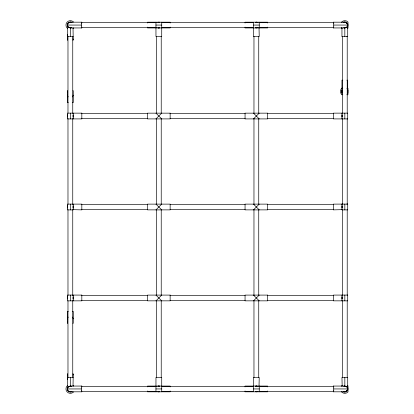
<?xml version="1.0" encoding="UTF-8"?>
<svg xmlns="http://www.w3.org/2000/svg" width="414" height="414" viewBox="0 0 414 414"><rect width="100%" height="100%" fill="white"/><g stroke="black" fill="none" stroke-linecap="round" stroke-linejoin="round"><path stroke-width="0.62" d="M81.615 390.971L81.615 391.81L70.364 391.81L71.462 391.592A2.877 2.877 0 0 1 67.487 388.937L68.331 386.904L70.364 386.06L81.615 386.06L81.615 386.904M333.58 23.029L333.58 22.19L344.831 22.19L343.729 22.408A2.877 2.877 0 0 1 347.708 25.063L346.865 27.096L344.831 27.94L333.58 27.94L333.58 27.096M67.849 24.203L68.041 23.738A2.675 2.675 0 0 0 67.777 24.369M347.418 389.631L347.149 390.273A2.675 2.675 0 0 1 346.725 390.826M73.045 28.556L73.532 28.064M73.019 113.374L73.237 113.151L73.237 118.932M155.964 118.906L161.714 113.157M73.019 204.34L73.237 204.123L73.237 209.903L67.487 209.903L67.487 204.102L81.822 204.123L81.822 209.872L73.019 209.655M161.714 204.123L155.964 209.877L147.539 209.877L147.539 204.123L170.138 204.123L170.138 209.877L161.714 209.877L155.964 204.123M73.019 295.306L73.237 295.089L73.237 300.869L73.019 300.621M253.477 118.906L259.231 113.157M347.512 28.556L348.003 28.064L348.003 22.061L347.512 21.569A4.404 4.404 0 0 0 341.338 22.387M347.512 94.915L348.003 94.423L348.003 88.42L347.512 87.928M155.964 300.843L161.714 295.094M73.019 386.278L73.221 374.297M342.176 118.683L341.954 118.906L341.954 113.131L342.176 113.374M259.231 204.123L253.477 209.877L245.057 209.877L245.057 204.123L267.651 204.123L267.651 209.877L259.231 209.877L253.477 204.123M73.532 391.939L73.045 392.431A4.404 4.404 0 0 1 66.871 391.613A4.404 4.404 0 0 1 67.684 385.444M342.176 209.655L333.373 209.872L333.373 204.123L342.797 204.102M253.477 300.843L259.231 295.094M342.176 300.621L341.954 300.838L341.954 295.068M259.014 386.278L259.231 377.48L253.482 377.48L253.456 391.592M158.841 27.94L159.944 27.722A2.877 2.877 0 0 1 157.739 27.722L158.841 27.94M158.841 386.06L157.739 386.278A2.877 2.877 0 0 1 159.939 386.278L158.841 386.06M158.841 391.81L159.944 391.592A2.877 2.877 0 0 1 157.739 391.592L158.841 391.81M81.615 22.677L156.559 22.677M161.729 22.677L253.466 22.677M258.636 22.677L333.58 22.677M67.472 39.703L67.487 25.063L81.465 25.063M155.943 25.063L161.739 25.063M253.461 25.063L259.257 25.063M333.725 25.063L347.708 25.063L347.708 36.313L346.865 36.313M81.615 27.448L156.559 27.448M161.729 27.448L253.466 27.448M258.636 27.448L333.58 27.448M342.797 36.313L341.954 36.313L341.954 27.562M67.487 36.52L73.237 36.52M341.954 36.52L347.708 36.52M342.797 80.171L341.954 80.171L341.954 94.325L342.797 94.325M346.865 80.171L347.708 80.171L347.708 94.325L346.865 94.325M341.954 88.529L342.797 88.529M346.865 88.529L347.708 88.529M68.331 96.809L67.487 96.809L67.487 102.615L68.331 102.615M72.398 96.809L73.242 96.809L73.242 102.615L72.398 102.615M81.62 113.648L147.586 113.648M170.097 113.648L245.098 113.648M267.61 113.648L333.575 113.648M81.62 118.42L147.586 118.42M170.097 118.42L245.098 118.42M267.61 118.42L333.575 118.42M347.708 118.927L333.373 118.906L333.373 113.151L347.708 113.131L347.708 118.932M341.954 204.097L347.708 204.097L347.708 209.898L341.954 209.893L341.954 204.097L342.176 204.34M346.865 204.102L347.708 204.102M81.62 204.614L147.586 204.614M170.097 204.614L245.098 204.614M267.61 204.614L333.575 204.614M81.62 209.386L147.586 209.386M170.097 209.386L245.098 209.386M267.61 209.386L333.575 209.386M155.964 209.903L161.714 209.903M253.477 209.903L259.231 209.903M81.62 295.58L147.586 295.58M170.097 295.58L245.098 295.58M267.61 295.58L333.575 295.58M81.62 300.352L147.586 300.352M170.097 300.352L245.098 300.352M267.61 300.352L333.575 300.352M68.331 311.385L67.487 311.385L67.487 317.191L68.331 317.191M72.398 311.385L73.242 311.385L73.242 317.191L72.398 317.191M67.487 377.48L73.237 377.48M81.615 386.552L156.559 386.552M161.729 386.552L253.466 386.552M258.636 386.552L333.58 386.552M67.472 374.297L67.487 388.937L81.465 388.937M155.943 388.937L161.739 388.937M253.461 388.937L259.257 388.937M333.725 388.937L347.708 388.937L347.708 377.48L341.954 377.48L342.176 386.278M81.615 391.323L156.559 391.323M161.729 391.323L253.466 391.323M258.636 391.323L333.58 391.323M159.944 22.408L157.739 22.408A2.877 2.877 0 0 1 159.939 22.408L158.841 22.19M259.014 27.722L259.231 36.52L253.482 36.52L253.456 22.408M253.477 113.157L259.231 118.906M73.532 22.061L73.045 21.569A4.404 4.404 0 0 0 66.871 22.387A4.404 4.404 0 0 0 67.684 28.556M73.019 27.722L73.221 39.703M155.964 113.157L161.714 118.906M347.512 385.444L348.003 385.936L348.003 391.939L347.512 392.431A4.404 4.404 0 0 1 341.338 391.613M253.477 295.094L259.231 300.843M155.964 295.094L161.714 300.843M73.045 385.444L73.532 385.936M333.58 390.971L333.58 391.81L344.831 391.81L343.729 391.592A2.877 2.877 0 0 0 347.708 388.937L346.865 386.904L344.831 386.06L333.58 386.06L333.58 386.904M81.615 23.029L81.615 22.19L70.364 22.19L71.462 22.408A2.877 2.877 0 0 0 67.487 25.063L68.331 27.096L70.364 27.94L81.615 27.94L81.615 27.096M347.217 36.308L347.217 113.255M347.217 118.425L347.217 204.412M347.217 209.587L347.217 295.575M347.217 300.745L347.217 377.682M344.831 36.52L344.831 27.94L343.729 27.722A2.877 2.877 0 0 0 347.708 25.063M344.831 113.131L344.831 118.927M344.831 204.097L344.831 209.893M344.831 295.068L344.831 300.864M344.831 377.48L344.831 386.06L343.729 386.278A2.877 2.877 0 0 1 347.708 388.937M342.445 36.308L342.445 113.255M342.445 118.425L342.445 204.412M342.445 209.587L342.445 295.575M342.445 300.745L342.445 377.682M333.725 22.19L333.725 27.94M333.725 386.06L333.725 391.81M333.373 22.19L333.373 23.029M333.373 27.096L333.373 27.94M333.373 386.06L333.373 386.904M333.373 390.971L333.373 391.81M267.651 23.029L267.651 22.19L245.057 22.19L245.057 23.029M267.651 27.096L267.651 27.94L245.057 27.94L245.057 27.096M267.651 386.904L267.651 386.06L245.057 386.06L245.057 386.904M267.651 390.971L267.651 391.81L245.057 391.81L245.057 390.971M259.257 22.19L259.252 27.94M259.252 386.06L259.252 391.81M258.74 36.318L258.74 113.255M258.74 118.425L258.74 204.412M258.74 209.587L258.74 295.575M258.74 300.745L258.74 377.682M253.968 36.318L253.968 113.255M253.968 118.425L253.968 204.412M253.968 209.587L253.968 295.575M253.968 300.745L253.968 377.682M170.138 23.029L170.138 22.19L147.539 22.19L147.539 23.029M170.138 27.096L170.138 27.94L147.539 27.94L147.539 27.096M170.138 386.904L170.138 386.06L147.539 386.06L147.539 386.904M170.138 390.971L170.138 391.81L147.539 391.81L147.539 390.971M161.739 22.19L161.719 36.52L155.969 36.52L155.943 22.19M161.739 391.81L161.719 377.48L155.969 377.48L155.943 391.81M161.227 36.318L161.227 113.255M161.227 118.425L161.227 204.412M161.227 209.587L161.227 295.575M161.227 300.745L161.227 377.682M156.456 36.318L156.456 113.255M156.456 118.425L156.456 204.412M156.456 209.587L156.456 295.575M156.456 300.745L156.456 377.682M81.822 22.19L81.822 23.029M81.822 27.096L81.822 27.94M81.822 386.06L81.822 386.904M81.822 390.971L81.822 391.81M81.465 22.19L81.465 27.94M81.465 386.06L81.465 391.81M73.221 95.841L73.221 91.163A2.877 1.827 0 0 0 73.004 90.464M73.221 318.159L73.221 322.837A2.877 1.827 0 0 1 73.004 323.536M72.75 36.318L72.75 113.255M72.75 118.425L72.75 204.412M72.75 209.587L72.75 295.575M72.75 300.745L72.75 377.682M70.364 36.52L70.364 27.94L71.462 27.722A2.877 2.877 0 0 1 67.487 25.063M70.364 113.136L70.364 118.932M70.364 204.107L70.364 209.903M70.364 295.073L70.364 300.869M70.364 377.48L70.364 386.06L71.462 386.278A2.877 2.877 0 0 0 67.487 388.937M67.979 36.318L67.979 113.255M67.979 118.425L67.979 204.412M67.979 209.587L67.979 295.575M67.979 300.745L67.979 377.682M67.472 91.163L67.472 95.841M67.472 318.159L67.472 322.837M71.058 391.52A2.675 2.675 0 0 1 69.024 391.256M68.046 390.273A2.675 2.675 0 0 1 67.777 389.631M72.31 391.473A3.198 3.198 0 0 1 67.41 387.711M346.171 391.256A2.675 2.675 0 0 1 344.137 391.52M346.932 390.148A2.427 2.427 0 0 1 346.549 390.65M341.338 386.257A4.404 4.404 0 0 1 342.15 385.444M348.003 389.351A3.198 3.198 0 0 1 342.885 391.473M347.786 387.711A3.198 3.198 0 0 1 348.003 388.518M69.024 22.744A2.675 2.675 0 0 1 71.058 22.48M67.41 26.289A3.198 3.198 0 0 1 72.31 22.527M344.137 22.48A2.675 2.675 0 0 1 346.171 22.744M346.725 23.174A2.675 2.675 0 0 1 347.418 24.369M346.549 23.35A2.427 2.427 0 0 1 346.932 23.852M342.15 28.556A4.404 4.404 0 0 1 341.338 27.743M348.003 25.482A3.198 3.198 0 0 1 347.786 26.289M342.885 22.527A3.198 3.198 0 0 1 348.003 24.649M342.15 94.915A4.404 4.404 0 0 1 342.15 87.928M348.003 91.841A3.198 3.198 0 0 1 347.786 92.643M341.876 92.643A3.198 3.198 0 0 1 341.876 90.2M347.786 90.2A3.198 3.198 0 0 1 348.003 91.002M67.689 91.861A2.877 1.827 0 0 1 67.689 90.464M73.004 95.142A2.877 1.827 0 0 1 73.004 96.54M67.689 96.54A2.877 1.827 0 0 1 67.689 95.142M67.689 323.536A2.877 1.827 0 0 1 67.689 322.139M73.004 317.46A2.877 1.827 0 0 1 73.004 318.858M67.689 318.858A2.877 1.827 0 0 1 67.689 317.46M67.689 40.401A2.877 1.827 0 0 1 67.689 39.004M73.004 39.004A2.877 1.827 0 0 1 73.004 40.401M67.689 35.723A2.877 1.827 0 0 1 67.689 34.326M67.689 374.996A2.877 1.827 0 0 1 67.689 373.599M73.004 373.599A2.877 1.827 0 0 1 73.004 374.996M67.689 379.674A2.877 1.827 0 0 1 67.689 378.277M67.705 114.926L67.705 117.131A2.877 2.877 0 0 1 67.705 114.932M73.237 116.029L73.019 117.131A2.877 2.877 0 0 0 73.019 114.932L73.237 116.034M67.705 205.898L67.705 208.102A2.877 2.877 0 0 1 67.705 205.898M73.237 206.995L73.019 208.102A2.877 2.877 0 0 0 73.019 205.898L73.237 207M67.705 296.864L67.705 299.068A2.877 2.877 0 0 1 67.705 296.869M73.237 297.966L73.019 299.068A2.877 2.877 0 0 0 73.019 296.869L73.237 297.966M342.176 90.319L342.176 92.524A2.877 2.877 0 0 1 342.176 90.319M342.176 114.926L342.176 117.131A2.877 2.877 0 0 1 342.176 114.932M342.176 205.898L342.176 208.102A2.877 2.877 0 0 1 342.176 205.898M342.176 296.864L342.176 299.068A2.877 2.877 0 0 1 342.176 296.864M256.359 22.19L255.252 22.408A2.877 2.877 0 0 1 257.456 22.408L256.354 22.19M257.456 27.722L255.252 27.722A2.877 2.877 0 0 0 257.456 27.722M256.359 386.06L255.252 386.278A2.877 2.877 0 0 1 257.456 386.278L256.354 386.06M257.456 391.592L255.252 391.592A2.877 2.877 0 0 0 257.456 391.592M81.822 113.151L67.487 113.136L67.487 118.932L81.822 118.906L81.822 113.151M170.138 113.157L147.539 113.157L147.539 118.906L170.138 118.906L170.138 113.157M267.651 113.157L245.057 113.157L245.057 118.906L267.651 118.906L267.651 113.157M81.822 295.089L67.487 295.068L67.487 300.869L81.822 300.838L81.822 295.089M170.138 295.094L147.539 295.094L147.539 300.843L170.138 300.843L170.138 295.094M267.651 295.094L245.057 295.094L245.057 300.843L267.651 300.843L267.651 295.094M347.708 295.068L333.373 295.089L333.373 300.838L347.708 300.864L347.708 295.068"/></g></svg>
